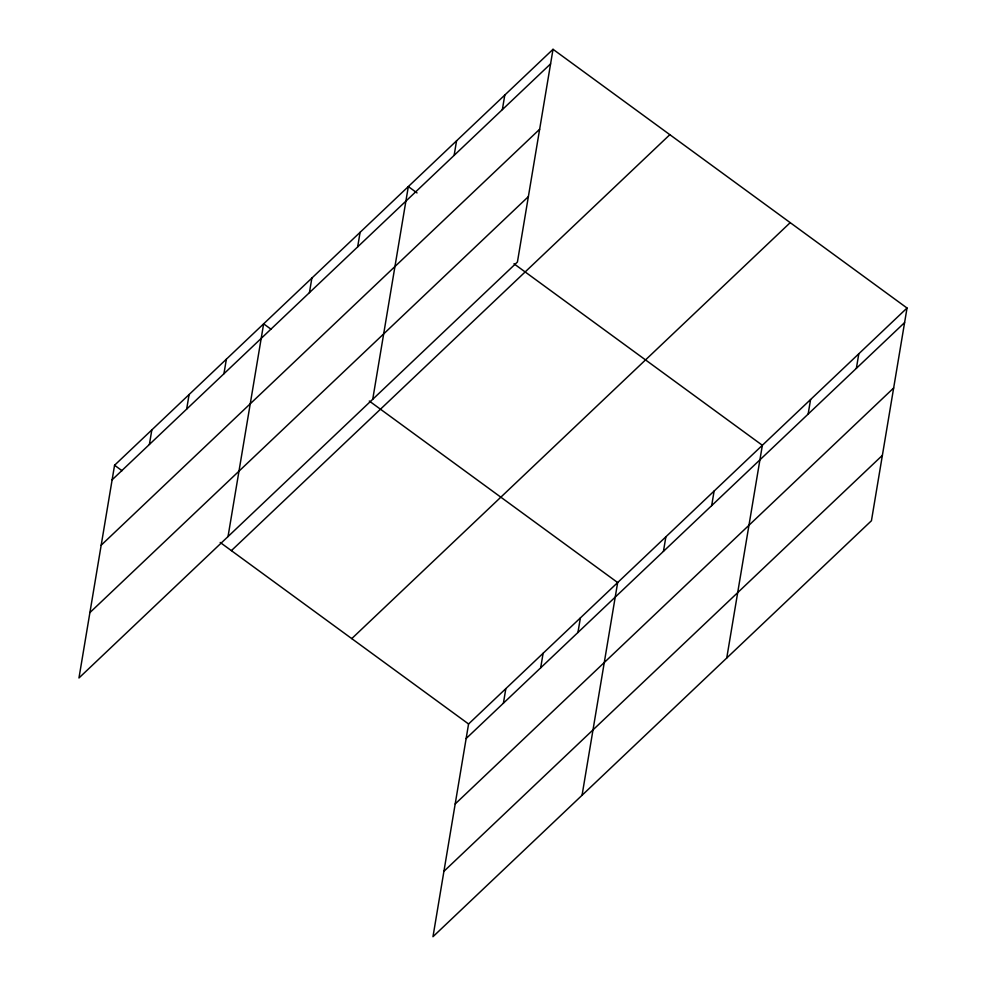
<?xml version="1.0" encoding="UTF-8"?>
<svg xmlns="http://www.w3.org/2000/svg" width="986" height="986" viewBox="0 0 986 986"><rect width="100%" height="100%" fill="white"/><g stroke="black" fill="none" stroke-linecap="round" stroke-linejoin="round"><path stroke-width="1.48" d="M553.023 49.3L114.561 465.256L78.966 677.974L517.428 262.017L553.023 49.3L907.034 308.026L871.439 520.744L432.977 936.7L468.572 723.983L907.034 308.026M149.391 444.464L151.832 429.896M186.662 409.116L189.102 394.536M223.933 373.756L226.373 359.187M228.037 536.544L263.632 323.827L271.088 329.275M309.431 292.645L311.872 278.077M357.659 246.894L360.1 232.314M372.733 399.281L408.327 186.564L417.029 192.923M454.127 155.381L456.555 140.813M502.355 109.631L504.795 95.05M503.402 703.203L505.843 688.622M540.673 667.842L543.113 653.274M577.944 632.482L580.384 617.914M582.06 795.271L617.655 582.553L369.282 401.031M663.442 551.371L665.883 536.803M711.67 505.621L714.11 491.053M726.744 658.007L762.351 445.29L513.965 263.767M808.138 414.108L810.578 399.54M856.366 368.357L858.806 353.789M112.121 479.825L550.582 63.868M101.176 545.209L539.638 129.265M89.911 612.577L528.373 196.633M231.39 550.632L669.851 134.675M351.755 638.608L790.217 222.651M466.131 738.551L904.593 322.595M455.199 803.947L893.661 387.991M443.922 871.316L882.384 455.359M114.561 465.256L122.017 470.704M220.198 542.46L468.572 723.983"/></g></svg>
